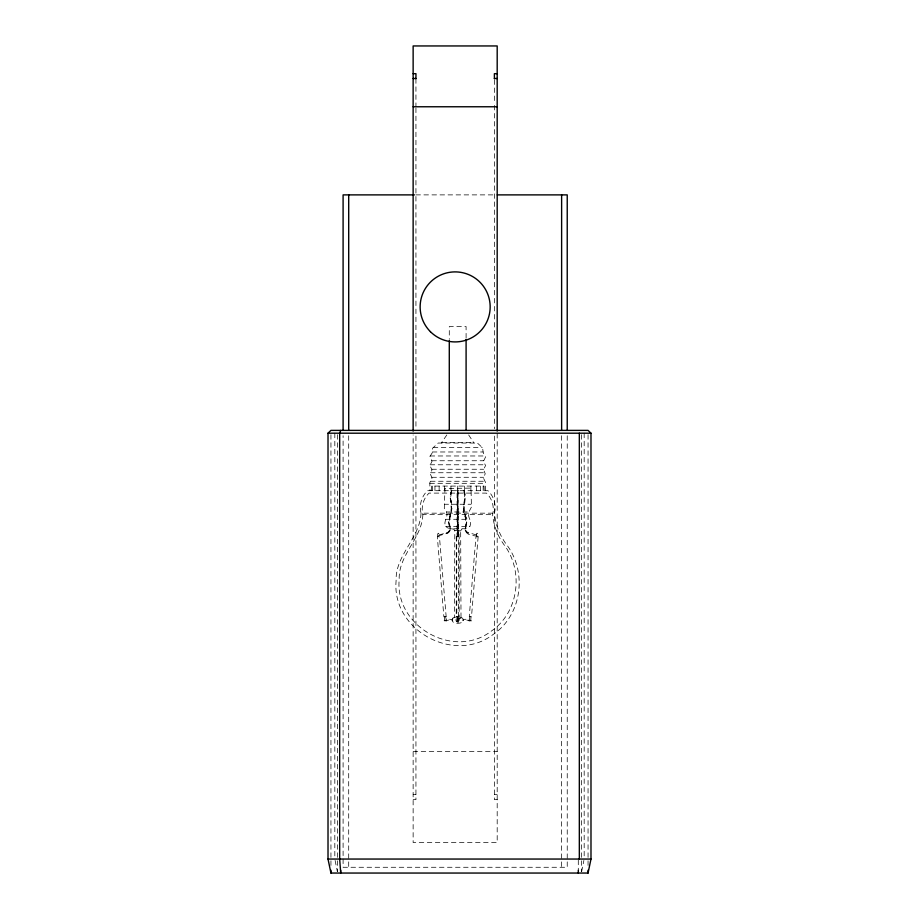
<?xml version="1.0" encoding="UTF-8"?>
<svg xmlns="http://www.w3.org/2000/svg" width="919" height="919" viewBox="0 0 919 919"><rect width="100%" height="100%" fill="white"/><g stroke="black" fill="none" stroke-linecap="round" stroke-linejoin="round"><path stroke-width="0.69" stroke-dasharray="4.59 3.45" d="M485.542 490.689L485.691 482.739L483.44 478.052L485.221 473.744L483.509 469.552L485.565 465.554L483.463 461.361L485.6 456.904L483.279 452.906L482.555 447.817L477.409 443.038L438.191 443.038L432.677 448.116L432.194 452.906L429.943 456.421L432.01 461.361L429.92 465.554L432.01 469.862L430.264 473.744L432.045 478.052L429.793 482.739L430.012 490.7M450.93 490.585L450.93 486.082M444.578 490.585L444.589 486.082M439.133 490.585L439.133 486.082M434.951 490.585L434.951 486.082M432.321 490.585L432.332 486.082M422.878 514.663C421.832 538.833 398.283 554.835 399.191 579.59C394.722 626.276 453.745 659.876 491.228 631.169C518.982 612.307 523.991 570.642 503.876 544.507C497.547 535.788 493.629 525.392 492.607 514.663C494.571 507.012 492.17 498.557 486.45 493.101L429.035 493.101C423.303 498.557 420.913 507.012 422.878 514.663L492.607 514.663M421.04 513.17C419.926 538.408 395.17 554.984 396.1 580.831C391.586 629.883 453.756 664.38 492.986 634.592C522.13 615.087 527.517 571.469 506.3 544.278C499.649 535.203 495.513 524.37 494.445 513.17C496.513 505.186 493.962 496.363 487.966 490.7L427.519 490.7C421.511 496.363 418.972 505.186 421.04 513.17L494.445 513.17M469.873 616.649C467.576 623.84 471.171 624.334 470.942 616.798M457.019 619.532C462.05 619.222 454.043 623.725 457.88 619.532M457.536 619.532C462.556 619.038 454.572 623.714 458.397 619.532M581.647 871.649L583.887 860.448M444.405 504.255L444.302 508.448L446.577 511.963C448.587 516.926 442.981 521.36 445.589 526.38L447.817 527.977L451.355 528.793L465.037 528.735L469.885 526.38C472.492 521.36 466.898 516.926 468.908 511.963L471.424 507.047L471.079 490.39L470.172 488.115L444.991 488.494L444.405 504.255L471.079 504.255M468.564 533.399L468.724 532.756C461.395 530.355 469.816 521.808 465.91 516.754C461.269 508.161 467.805 498.649 463.9 490.103L463.268 490.367C466.967 499.316 460.465 509.275 465.646 518.19C466.324 529.206 460.741 535.03 478.098 536.133L478.282 535.467L468.724 532.744M446.806 434.951L441.281 443.038M457.742 486.082L457.823 535.8L457.076 535.8L457.076 490.241L457.972 490.103L457.972 536.133L457.605 490.275M451.528 490.103L450.057 496.432L451.252 508.609L448.564 521.946L449.954 529.872L447.633 532.526L437.134 535.467L437.318 536.133L447.875 533.169L450.632 530.022L449.253 521.946L451.93 508.644L450.747 496.444L452.159 490.378L451.528 490.114M452.826 618.28C448.472 624.966 467.013 624.966 462.659 618.28C456.605 614.409 443.98 620.658 462.659 618.28M437.835 536.719C436.847 531.952 439.879 531.952 438.891 536.719M457.294 536.719L457.455 490.241M476.536 536.719C475.537 531.952 478.569 531.952 477.581 536.719M458.615 616.867L458.684 536.776C460.545 531.802 454.871 531.802 456.732 536.776L456.8 616.867M458.007 622.163L458.064 616.649M458.328 490.275L457.088 490.275M449.529 527.15L450.149 526.909M457.352 616.649L457.409 622.163M431.275 490.7L431.425 486.082L484.049 486.082L484.21 490.7M461.005 617.396L460.672 530.608L454.802 530.608L454.48 617.396M451.355 528.793L453.848 529.195L454.813 530.918L460.672 530.918L461.637 529.195L464.118 528.793M415.87 194.885L494.456 194.885M441.947 442.407L473.526 442.407L474.204 443.038M433.228 447.587L482.257 447.587M432.332 451.976L483.153 451.976M430.126 455.973L485.347 455.973M431.838 460.752L483.635 460.752M430.126 464.784L485.347 464.784M431.838 469.253L483.635 469.253M430.506 472.745L484.968 472.745M431.838 477.283L483.635 477.283M430.506 481.257L484.968 481.257M429.862 483.314L485.623 483.314M446.577 511.963L468.908 511.963M445.589 519.292L469.885 519.292M445.589 526.38L469.885 526.38M413.136 751.558L497.19 751.558M413.136 794.407L415.939 794.407M494.388 794.407L497.19 794.407M413.136 799.668L415.939 799.668L415.939 434.905M497.19 799.668L494.388 799.668L494.388 434.905M465.267 526.909L465.887 527.15M458.133 536.719L457.972 490.241M468.679 434.951L473.526 442.407M446.691 532.756L446.864 533.399M335.113 860.448L337.353 871.649M445.543 616.649C447.84 623.84 444.245 624.334 444.474 616.798M483.164 490.585L483.153 486.082M480.534 490.585L480.522 486.082M476.352 490.585L476.341 486.082M470.896 490.585L470.896 486.082M464.554 490.585L464.554 486.082M588.057 434.698L588.057 865.882M584.174 433.194L584.174 857.611M581.371 434.698L581.371 871.614M578.292 860.161L578.292 870.19M567.23 435.744L567.23 867.272L343.097 867.272L343.097 435.744M561.624 435.744L561.624 867.272M497.19 433.492L497.19 842.516L413.136 842.516L413.136 434.894M494.388 79.907L494.388 103.985M494.388 105.398L494.388 428.725M466.094 337.939L466.094 326.555L449.288 326.555L449.288 339.352M415.939 78.758L415.939 106.799M415.939 108.063L415.939 428.725M348.703 435.744L348.703 867.272M337.629 434.698L337.629 871.614M334.826 433.194L334.826 857.611M330.943 434.698L330.943 865.882M451.838 490.241A15.083 15.083 0 0 0 450.838 500.246A28.179 28.179 0 0 1 449.839 516.857A14.451 14.451 0 0 0 449.839 527.024A4.032 4.032 0 0 1 446.772 533.077M463.578 490.241A15.083 15.083 0 0 1 464.577 500.246A28.179 28.179 0 0 0 465.577 516.857A14.451 14.451 0 0 1 465.577 527.024A4.032 4.032 0 0 0 468.644 533.077M444.187 620.762C446.037 621.658 449.873 618.338 452.435 620.739L452.734 620.003L451.39 619.452L448.449 619.13L444.187 620.762M478.133 536.776L471.481 616.867L469.264 616.5L475.973 536.776L478.133 536.776M457.088 532.986L457.811 533.158L457.088 532.986M457.605 532.986L458.328 533.158L457.605 532.986M457.03 620.268L457.869 620.463L457.03 620.268M457.547 620.268L458.386 620.463L457.547 620.268M457.088 527.001L458.34 527.024L457.122 526.966M446.152 616.5L443.866 616.821L437.341 536.719L439.443 536.776L446.152 616.5M471.229 620.853C469.184 621.393 465.588 618.487 462.981 620.739L462.682 620.003L464.026 619.452L466.978 619.13L471.24 620.853M456.283 536.719L456.215 616.81L459.144 616.867L459.201 536.776L456.283 536.719M458.581 622.106C451.505 622.462 461.464 608.803 458.581 622.106"/><path stroke-width="1.38" d="M588.057 873.05L590.986 859.047L590.986 433.194L588.057 430.391L330.943 430.391L328.014 433.194L328.014 859.047L330.943 873.05L588.057 873.05L588.057 870.19M340.708 430.391L339.674 433.194L339.674 859.047L340.708 873.05L340.708 870.19M413.136 73.681L415.939 73.681L415.939 78.758M497.19 73.681L494.388 73.681L494.388 78.758M413.136 78.506L415.939 78.506M494.388 78.506L497.19 78.506M413.136 106.765L497.19 106.765M414.48 194.885L343.097 194.885L343.097 430M497.282 194.885L567.23 194.885L567.23 430M328.014 433.194L590.986 433.194M328.014 859.047L590.986 859.047M579.326 433.194L579.326 859.047M578.292 870.19L578.292 873.05M561.624 194.885L561.624 430M497.19 431.091L497.19 45.95L413.136 45.95L413.136 431.091M466.094 339.352L466.094 430.356M449.288 340.777L449.288 430.356M348.703 194.885L348.703 430M330.943 870.19L330.943 873.05M430.425 331.702A35.025 35.025 0 0 0 488.988 315.929A35.025 35.025 0 0 0 446.048 273.092A35.025 35.025 0 0 0 430.425 331.702"/></g></svg>
